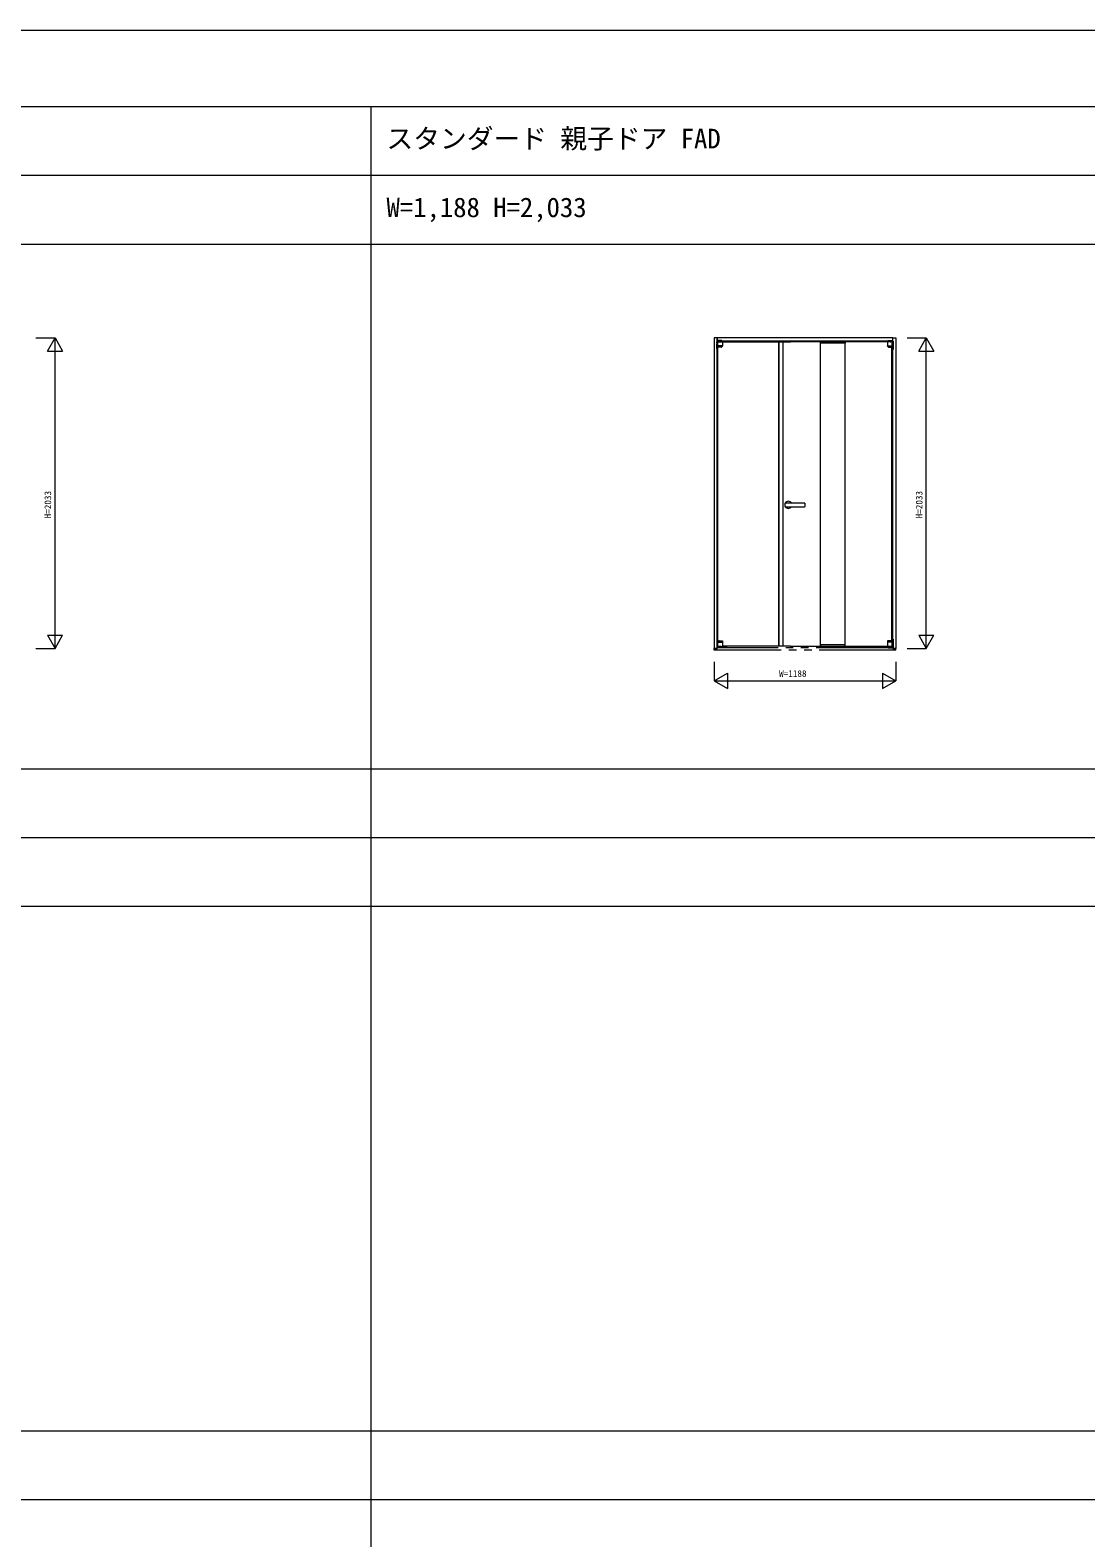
# Model space of a CAD drawing. Units: millimetres, scale not verified. Extents: x -14341 to 14341, y -10000 to 10000.
# Drawn here: x 529 to 7435, y 130 to 10000 of the extents above; entities that cross this region are included whole.
import ezdxf
from ezdxf.enums import TextEntityAlignment as Align

# ---------------------------------------------------------------- set-up
doc = ezdxf.new("R2010")
doc.units = ezdxf.units.MM
doc.header["$LTSCALE"] = 50
doc.linetypes.add('USER2', pattern=[15, 10, -1, 1, -1, 1, -1])
doc.layers.add('0-0_0', color=7, linetype='Continuous')
for name, color, linetype, lineweight in [('0-1_YKK_F1', 7, 'Continuous', 18), ('0-2_YKK_A1', 4, 'Continuous', 18), ('0-3_YKK_N1', 2, 'Continuous', 18)]:
    doc.layers.add(name, color=color, linetype=linetype, lineweight=lineweight)
doc.styles.add('ＭＳ ゴシック', font='')
doc.styles.get('ＭＳ ゴシック').set_extended_font_data('MS Gothic')

msp = doc.modelspace()

# ---------------------------------------------------------------- linework, layer by layer
at = {"layer": '0-1_YKK_F1'}
for p, q in [((-14340.01, 10000), (14341.01, 10000)), ((-14340.01, 9500), (14159.99, 9500)), ((2759.99, -10000), (2759.99, 9500)), ((-14340.01, 9050), (14159.99, 9050)), ((-14340.01, 8600), (14159.99, 8600)), ((-14340.01, 5165), (14159.99, 5165)), ((-14340.01, 4715), (14159.99, 4715)), ((-14340.01, 4265), (14159.99, 4265)), ((-14340.01, 830), (14159.99, 830)), ((-14340.01, 380), (14159.99, 380))]:
    msp.add_line(p, q, dxfattribs=at)
at = {"layer": '0-2_YKK_A1'}
for p, q in [((5020.49, 7965), (5020.49, 7961)), ((5020.49, 7961), (5020.49, 7960)), ((5020.49, 7954), (5020.49, 7960)), ((5023.49, 7960), (5020.49, 7960)), ((5020.49, 7952), (5020.49, 7946)), ((5020.49, 7916), (5020.49, 7946)), ((5020.49, 7916), (5020.49, 7910)), ((5023.49, 7964.58), (5023.49, 7965.5)), ((5023.49, 7954), (5023.49, 7960)), ((5023.49, 7946), (5023.49, 7952)), ((5023.49, 7946), (5023.49, 7916)), ((5025.49, 7965), (5028.39, 7965)), ((5028.39, 7962), (5025.49, 7962)), ((5027.49, 7933.3), (5027.49, 7958.8)), ((5058.49, 7933.3), (5027.49, 7933.3)), ((5027.49, 7925.8), (5027.49, 7932.3)), ((5027.84, 7932.3), (5027.49, 7932.3)), ((5027.84, 7958.8), (5030.32, 7958.8)), ((5027.84, 7932.3), (5030.32, 7932.3)), ((5028.09, 7959.1), (5037.89, 7959.1)), ((5028.09, 7958.8), (5028.09, 7959.1)), ((5028.09, 7932.3), (5028.09, 7933.3)), ((5028.09, 7932.3), (5028.09, 7933.3)), ((5028.39, 7966), (5028.39, 7969)), ((5054.39, 7969), (5028.39, 7969)), ((5054.39, 7966), (5028.39, 7966)), ((5028.39, 7966), (5028.39, 7964.22)), ((5037.89, 7965), (5028.39, 7965)), ((5028.39, 7964.22), (5028.39, 7962)), ((5028.39, 7962), (5037.89, 7962)), ((5028.49, 5996.07), (5028.49, 7924.8)), ((5032.18, 7924.8), (5028.49, 7924.8)), ((5029.7, 7924.8), (5029.49, 7924.8)), ((5030.32, 7932.3), (5057.58, 7932.3)), ((5037.89, 7958.8), (5037.89, 7966)), ((5037.89, 7962), (5044.89, 7962)), ((5044.89, 7966), (5044.89, 7958.8)), ((5054.39, 7965), (5044.89, 7965)), ((5050.75, 7925), (5058.09, 7930.5)), ((5054.39, 7966), (5054.39, 7969)), ((5054.39, 7964.22), (5054.39, 7966)), ((5056.69, 7960.5), (5503.49, 7960.5)), ((5056.69, 7960.5), (5056.69, 7958.8)), ((5057.58, 7958.8), (5058.49, 7958.8)), ((5058.49, 7932.3), (5057.58, 7932.3)), ((5057.89, 7932.3), (5057.89, 7933.3)), ((5058.49, 7957.9), (5058.49, 7958.8)), ((5058.49, 7958.8), (5058.49, 7933.3)), ((5058.49, 7932.3), (5058.49, 7931.3)), ((5426.49, 7960.5), (5426.49, 5966.5)), ((5453.49, 7960.5), (5453.49, 5966.5)), ((5699.99, 7960.5), (5503.49, 7960.5)), ((5699.99, 5966.5), (5699.99, 7960.5)), ((6138.29, 7960.5), (5859.99, 7960.5)), ((5859.99, 5966.5), (5859.99, 7960.5)), ((6136.5, 7957.9), (6136.5, 7958.8)), ((6137.4, 7958.8), (6136.5, 7958.8)), ((6136.5, 7958.8), (6136.5, 7933.3)), ((6136.5, 7933.3), (6167.5, 7933.3)), ((6136.5, 7932.3), (6136.5, 7931.3)), ((6136.5, 7932.3), (6137.4, 7932.3)), ((6144.23, 7925), (6136.9, 7930.5)), ((6137.1, 7932.3), (6137.1, 7933.3)), ((6164.67, 7932.3), (6137.4, 7932.3)), ((6138.29, 7960.5), (6138.29, 7958.8)), ((6140.59, 7966), (6140.59, 7969)), ((6140.59, 7969), (6166.59, 7969)), ((6140.59, 7966), (6166.59, 7966)), ((6140.59, 7964.22), (6140.59, 7966)), ((6140.59, 7965), (6150.09, 7965)), ((6150.09, 7966), (6150.09, 7958.8)), ((6157.09, 7962), (6150.09, 7962)), ((6157.09, 7958.8), (6157.09, 7966)), ((6157.09, 7965), (6166.59, 7965)), ((6166.59, 7962), (6157.09, 7962)), ((6166.89, 7959.1), (6157.09, 7959.1)), ((6162.81, 7924.8), (6166.5, 7924.8)), ((6167.15, 7958.8), (6164.67, 7958.8)), ((6167.15, 7932.3), (6164.67, 7932.3)), ((6165.29, 7924.8), (6165.5, 7924.8)), ((6166.49, 5996.07), (6166.49, 7924.8)), ((6166.59, 7966), (6166.59, 7969)), ((6166.59, 7966), (6166.59, 7964.22)), ((6169.49, 7965), (6166.59, 7965)), ((6166.59, 7964.22), (6166.59, 7962)), ((6166.59, 7962), (6169.49, 7962)), ((6166.89, 7958.8), (6166.89, 7959.1)), ((6166.9, 7932.3), (6166.9, 7933.3)), ((6166.9, 7932.3), (6166.9, 7933.3)), ((6167.15, 7932.3), (6167.5, 7932.3)), ((6167.5, 7933.3), (6167.5, 7958.8)), ((6167.5, 7925.8), (6167.5, 7932.3)), ((6171.49, 7964.58), (6171.49, 7965.5)), ((6171.49, 6014), (6171.49, 7960)), ((6171.49, 7954), (6171.49, 7960)), ((6171.49, 7960), (6174.49, 7960)), ((6171.49, 7946), (6171.49, 7952)), ((6171.49, 7946), (6171.49, 7916)), ((6174.49, 7965), (6174.49, 7961)), ((6174.49, 7961), (6174.49, 7960)), ((6174.49, 7954), (6174.49, 7960)), ((6174.49, 7952), (6174.49, 7946)), ((6174.49, 7916), (6174.49, 7946)), ((6174.49, 7916), (6174.49, 7910)), ((5467.49, 6897.75), (5467.49, 6903.5)), ((5467.49, 6887.25), (5467.49, 6897.75)), ((5467.49, 6881.5), (5467.49, 6887.25)), ((5596.49, 6904.5), (5468.49, 6904.5)), ((5468.49, 6880.5), (5596.49, 6880.5)), ((5597.49, 6903.5), (5597.49, 6897.75)), ((5003.49, 5952.5), (5023.49, 5952.5)), ((5020.49, 6014), (5020.49, 5952.5)), ((5023.49, 6014), (5020.49, 6014)), ((5020.49, 5972), (5020.49, 5970)), ((5020.49, 5970), (5020.49, 5964)), ((5052.89, 5959), (5020.49, 5959)), ((5023.49, 6014), (5023.49, 5964)), ((5023.49, 5952.5), (5023.49, 5956.4)), ((5027.49, 5959), (5025.09, 5959)), ((5027.89, 5962), (5025.49, 5962)), ((5027.49, 5993.7), (5027.49, 5994.75)), ((5027.49, 5993.7), (5028.4, 5993.7)), ((5028.4, 5966.2), (5027.49, 5966.2)), ((5027.83, 5995.5), (5035.21, 6001.95)), ((5028.09, 5992.7), (5028.09, 5993.7)), ((5028.09, 5993.7), (5028.09, 5992.7)), ((5028.4, 5993.7), (5058.49, 5993.7)), ((5028.4, 5992.7), (5058.49, 5992.7)), ((5034.83, 5966.2), (5028.4, 5966.2)), ((5029.29, 5965.9), (5029.09, 5965.9)), ((5029.29, 5965.9), (5032.69, 5965.9)), ((5032.69, 5964.3), (5032.69, 5966.2)), ((5035.49, 5962.3), (5035.49, 5964.3)), ((5035.87, 6002.2), (5044.49, 6002.2)), ((5036.36, 6002.2), (5036.46, 6002.2)), ((5038.39, 5962), (5038.39, 5962.3)), ((5044.49, 6002.2), (5049.21, 6002.2)), ((5045.39, 5962.3), (5045.39, 5962)), ((5049.21, 6002.2), (5053.8, 6002.2)), ((5049.9, 5966.2), (5055.66, 5966.2)), ((5052.89, 5962), (5052.89, 5959)), ((5053.8, 6002.2), (5057.49, 6002.2)), ((5055.66, 5966.2), (5058.14, 5966.2)), ((5056.69, 5965.9), (5082.09, 5965.9)), ((5057.89, 5993.7), (5057.89, 5992.7)), ((5058.49, 6001.2), (5058.49, 5993.7)), ((5503.49, 5966.5), (5058.49, 5966.5)), ((5082.09, 5965.9), (5088.09, 5965.9)), ((5088.09, 5965.9), (5088.09, 5966.5)), ((5503.49, 5966.5), (5699.99, 5966.5)), ((5859.99, 5966.5), (6136.49, 5966.5)), ((6106.89, 5965.9), (6106.89, 5966.5)), ((6112.89, 5965.9), (6106.89, 5965.9)), ((6138.29, 5965.9), (6112.89, 5965.9)), ((6136.49, 6001.2), (6136.49, 5993.7)), ((6166.59, 5993.7), (6136.49, 5993.7)), ((6166.59, 5992.7), (6136.49, 5992.7)), ((6139.32, 5966.2), (6136.84, 5966.2)), ((6137.09, 5993.7), (6137.09, 5992.7)), ((6141.18, 6002.2), (6137.49, 6002.2)), ((6145.09, 5966.2), (6139.32, 5966.2)), ((6145.77, 6002.2), (6141.18, 6002.2)), ((6142.09, 5962), (6142.09, 5959)), ((6142.09, 5959), (6174.49, 5959)), ((6150.49, 6002.2), (6145.77, 6002.2)), ((6149.59, 5962.3), (6149.59, 5962)), ((6159.12, 6002.2), (6150.49, 6002.2)), ((6156.59, 5962), (6156.59, 5962.3)), ((6158.63, 6002.2), (6158.52, 6002.2)), ((6159.49, 5962.3), (6159.49, 5964.3)), ((6167.15, 5995.5), (6159.77, 6001.95)), ((6160.16, 5966.2), (6166.59, 5966.2)), ((6162.29, 5964.3), (6162.29, 5966.2)), ((6165.69, 5965.9), (6162.29, 5965.9)), ((6165.69, 5965.9), (6165.89, 5965.9)), ((6167.49, 5993.7), (6166.59, 5993.7)), ((6166.59, 5966.2), (6167.49, 5966.2)), ((6166.89, 5992.7), (6166.89, 5993.7)), ((6166.89, 5993.7), (6166.89, 5992.7)), ((6167.09, 5962), (6169.49, 5962)), ((6167.49, 5993.7), (6167.49, 5994.75)), ((6167.49, 5959), (6169.89, 5959)), ((6171.49, 6014), (6171.49, 5964)), ((6171.49, 6014), (6174.49, 6014)), ((6171.49, 5952.5), (6171.49, 5956.4)), ((6174.49, 6014), (6174.49, 5952.5)), ((6174.49, 5972), (6174.49, 5970)), ((6174.49, 5970), (6174.49, 5964))]:
    msp.add_line(p, q, dxfattribs=at)
at = {"layer": '0-2_YKK_A1', "linetype": 'USER2'}
for p, q in [((5003.49, 5940.5), (5003.49, 5952.5)), ((5023.49, 5952.5), (5003.49, 5952.5)), ((6191.49, 5940.5), (5003.49, 5940.5)), ((6171.49, 5956), (5023.49, 5956)), ((5023.49, 5956), (5023.49, 5952.5)), ((5023.49, 5956), (5023.49, 5952.5)), ((5023.49, 5956), (5023.49, 5952.5)), ((6171.49, 5956), (6171.49, 5952.5)), ((6171.49, 5956), (6171.49, 5952.5)), ((6171.49, 5952.5), (6191.49, 5952.5)), ((6191.49, 5940.5), (6191.49, 5952.5))]:
    msp.add_line(p, q, dxfattribs=at)
at = {"layer": '0-2_YKK_A1'}
for points in [[(5023.49, 6014), (5023.49, 7985.5), (5003.49, 7985.5), (5003.49, 5952.5)], [(5020.49, 7965), (5020.49, 7945.4), (5020.49, 7910)], [(5020.49, 7965), (5023.49, 7965), (5023.49, 7964.58)], [(5020.49, 7954), (5020.49, 7952), (5023.49, 7952), (5023.49, 7954)], [(5020.49, 7910), (5023.49, 7910), (5023.49, 7916)], [(6166.59, 7965.5), (6171.49, 7965.5), (6171.49, 7985.5), (5023.49, 7985.5), (5023.49, 7965.5), (6140.59, 7965.5)], [(5027.49, 7957.9), (5027.49, 7958.8), (5027.84, 7958.8)], [(5030.32, 7958.8), (5051.15, 7958.8), (5057.58, 7958.8)], [(5050.15, 7924.8), (5041.49, 7924.8), (5036.77, 7924.8), (5032.18, 7924.8)], [(5040.59, 7958.8), (5037.72, 7958.8), (5035.35, 7958.8)], [(5044.89, 7962), (5054.39, 7962), (5054.39, 7964.22)], [(5044.89, 7959.1), (5056.69, 7959.1), (5056.69, 7958.8)], [(6164.67, 7958.8), (6143.83, 7958.8), (6137.4, 7958.8)], [(6150.09, 7959.1), (6138.29, 7959.1), (6138.29, 7958.8)], [(6150.09, 7962), (6140.59, 7962), (6140.59, 7964.22)], [(6144.83, 7924.8), (6153.5, 7924.8), (6158.22, 7924.8), (6162.81, 7924.8)], [(6154.39, 7958.8), (6157.27, 7958.8), (6159.63, 7958.8)], [(6167.5, 7957.9), (6167.5, 7958.8), (6167.15, 7958.8)], [(6171.49, 7985.5), (6191.49, 7985.5), (6191.49, 5952.5), (6171.49, 5952.5)], [(6174.49, 7965), (6171.49, 7965), (6171.49, 7964.58)], [(6174.49, 7954), (6174.49, 7952), (6171.49, 7952), (6171.49, 7954)], [(6174.49, 7910), (6171.49, 7910), (6171.49, 7916)], [(6174.49, 7965), (6174.49, 7945.4), (6174.49, 7910)], [(5597.49, 6897.75), (5597.49, 6887.25), (5597.49, 6881.5)], [(5052.89, 5959), (5052.89, 5956.4), (5020.49, 5956.4)], [(5027.49, 5966.2), (5027.49, 5992.7), (5028.4, 5992.7)], [(5052.89, 5962), (5030.89, 5962), (5027.89, 5962)], [(5028.09, 5966.2), (5028.09, 5965.9), (5029.09, 5965.9)], [(5050.29, 5966.2), (5050.29, 5964.3), (5032.69, 5964.3)], [(5034.83, 5966.2), (5044.49, 5966.2), (5049.9, 5966.2)], [(5047.49, 5964.3), (5047.49, 5962.3), (5035.49, 5962.3)], [(5050.29, 5965.9), (5056.69, 5965.9), (5056.69, 5966.2)], [(5058.49, 5992.7), (5058.49, 5966.2), (5058.14, 5966.2)], [(6136.49, 5992.7), (6136.49, 5966.2), (6136.84, 5966.2)], [(6144.69, 5965.9), (6138.29, 5965.9), (6138.29, 5966.2)], [(6142.09, 5962), (6164.09, 5962), (6167.09, 5962)], [(6142.09, 5959), (6142.09, 5956.4), (6174.49, 5956.4)], [(6144.69, 5966.2), (6144.69, 5964.3), (6162.29, 5964.3)], [(6160.16, 5966.2), (6150.49, 5966.2), (6145.09, 5966.2)], [(6147.49, 5964.3), (6147.49, 5962.3), (6159.49, 5962.3)], [(6166.89, 5966.2), (6166.89, 5965.9), (6165.89, 5965.9)], [(6167.49, 5966.2), (6167.49, 5992.7), (6166.59, 5992.7)]]:
    msp.add_lwpolyline(points, dxfattribs=at)
for points in [[(5453.49, 5966.5), (5426.49, 5966.5), (5426.49, 7960.5), (5453.49, 7960.5)], [(5699.99, 7960), (5859.99, 7960), (5859.99, 7950), (5699.99, 7950)], [(5699.99, 7960), (5859.99, 7960), (5859.99, 7950), (5699.99, 7950)], [(5699.99, 5967), (5859.99, 5967), (5859.99, 5977), (5699.99, 5977)]]:
    msp.add_lwpolyline(points, close=True, dxfattribs=at)
for centre, radius, start, end in [((5025.49, 7960), 5, 90, 180), ((5025.49, 7960), 2, 90, 180), ((5028.49, 7925.8), 1, 180, 270), ((5050.15, 7925.8), 1, 270, 306.8699), ((5057.49, 7931.3), 1, 306.8699, 360), ((6137.5, 7931.3), 1, 180, 233.1301), ((6144.83, 7925.8), 1, 233.1301, 270), ((6166.5, 7925.8), 1, 270, 0), ((6169.49, 7960), 5, 0, 90), ((6169.49, 7960), 2, 0, 90), ((5488.49, 6892.5), 23.5, 30.70636, 149.36289), ((5488.49, 6892.5), 23.5, 153.33134, 206.66866), ((5468.49, 6903.5), 1, 90, 180), ((5468.49, 6881.5), 1, 180, 270), ((5488.49, 6892.5), 23.5, 210.63711, 329.29364), ((5596.49, 6903.5), 1, 0, 90), ((5596.49, 6881.5), 1, 270, 0), ((5025.49, 5964), 5, 180, 270), ((5025.49, 5964), 2, 180, 270), ((5028.49, 5994.75), 1, 131.18593, 180), ((5035.87, 6001.2), 1, 90, 131.18593), ((5057.49, 6001.2), 1, 0, 90), ((6137.49, 6001.2), 1, 90, 180), ((6159.12, 6001.2), 1, 48.81407, 90), ((6166.49, 5994.75), 1, 0, 48.81407), ((6169.49, 5964), 2, 270, 0), ((6169.49, 5964), 5, 270, 0)]:
    msp.add_arc(centre, radius, start, end, dxfattribs=at)
at = {"layer": '0-3_YKK_N1'}
for p, q in [((566.49, 7985.5), (691.49, 7985.5)), ((641.49, 7898.9), (691.49, 7985.5)), ((641.49, 7898.9), (741.49, 7898.9)), ((691.49, 5952.5), (691.49, 7985.5)), ((691.49, 7985.5), (741.49, 7898.9)), ((6266.49, 7985.5), (6391.49, 7985.5)), ((6341.49, 7898.9), (6391.49, 7985.5)), ((6341.49, 7898.9), (6441.49, 7898.9)), ((6391.49, 5952.5), (6391.49, 7985.5)), ((6391.49, 7985.5), (6441.49, 7898.9)), ((641.49, 6039.1), (691.49, 5952.5)), ((641.49, 6039.1), (741.49, 6039.1)), ((691.49, 5952.5), (741.49, 6039.1)), ((6341.49, 6039.1), (6391.49, 5952.5)), ((6341.49, 6039.1), (6441.49, 6039.1)), ((6391.49, 5952.5), (6441.49, 6039.1)), ((566.49, 5952.5), (691.49, 5952.5)), ((6266.49, 5952.5), (6391.49, 5952.5)), ((5003.49, 5865.5), (5003.49, 5740.5)), ((6191.49, 5865.5), (6191.49, 5740.5)), ((5003.49, 5740.5), (5090.09, 5790.5)), ((5003.49, 5740.5), (6191.49, 5740.5)), ((5003.49, 5740.5), (5090.09, 5690.5)), ((5090.09, 5790.5), (5090.09, 5690.5)), ((6104.89, 5790.5), (6104.89, 5690.5)), ((6104.89, 5790.5), (6191.49, 5740.5)), ((6104.89, 5690.5), (6191.49, 5740.5))]:
    msp.add_line(p, q, dxfattribs=at)

# ---------------------------------------------------------------- texts
at = {"layer": '0-0_0', "style": 'ＭＳ ゴシック'}
for s, p in [('スタンダード 親子ドア FAD', (2859.99, 9187.5)), ('W=1,188 H=2,033', (2859.99, 8737.5))]:
    msp.add_text(s, height=128.3, dxfattribs=at).set_placement(p, align=Align.BOTTOM_LEFT)
at = {"layer": '0-3_YKK_N1', "color": 7, "style": 'ＭＳ ゴシック'}
for p in [(679.49, 6804), (6379.49, 6804)]:
    msp.add_text('H=2033', height=43.99, rotation=90, dxfattribs=at).set_placement(p, align=Align.BOTTOM_LEFT)
msp.add_text('W=1188', height=43.99, dxfattribs=at).set_placement((5428.49, 5752.5), align=Align.BOTTOM_LEFT)

doc.saveas('drawing.dxf')
